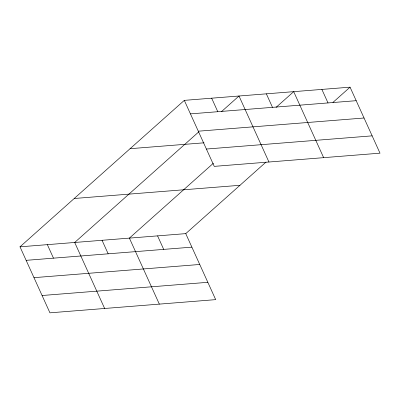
<?xml version="1.0" encoding="UTF-8"?>
<svg xmlns="http://www.w3.org/2000/svg" width="400" height="400" viewBox="0 0 400 400"><rect width="100%" height="100%" fill="white"/><g stroke="black" fill="none" stroke-linecap="round" stroke-linejoin="round"><path stroke-width="0.6" d="M20 246.825L185.75 233.63L215.69 299.635L49.94 312.83L20 246.825L184.31 100.365L350.06 87.17L380 153.175L214.25 166.37L184.31 100.365M198.69 131.95L74.7 242.47L104.64 308.475M221.395 111.705L239.005 96.01L268.945 162.015M213.41 163.225L129.395 238.12L159.335 304.125M276.095 107.355L293.705 91.655L323.645 157.66M185.75 233.63L266.04 162.06M332.91 102.455L350.06 87.17M190.44 113.88L356.19 100.685M198.295 131.2L364.045 118.005M130.085 148.695L204.055 142.81M206.39 149.045L372.145 135.855M74.22 198.495L239.97 185.3M26.13 260.34L191.88 247.145M33.99 277.66L199.74 264.47M42.085 295.51L207.835 282.315M321.88 89.415L328.01 102.925M266.355 93.83L272.485 107.345M211.66 98.185L217.79 111.7M157.575 235.875L163.705 249.39M102.045 240.295L108.175 253.81M47.35 244.65L53.48 258.165"/></g></svg>
